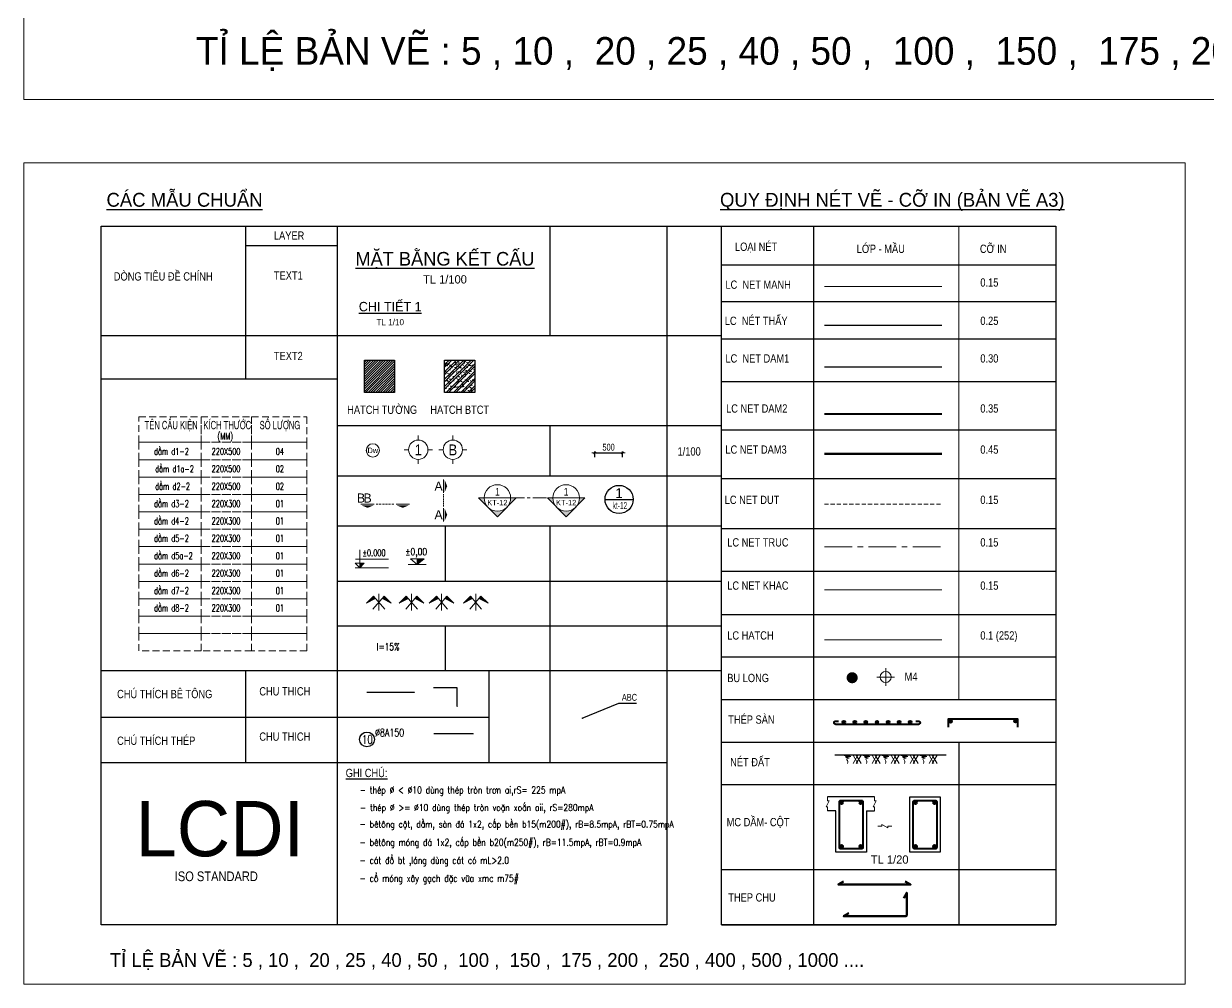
# Model space of a CAD drawing. Header units: millimetres. Extents: x 5243337 to 5938936, y 490824 to 785930.
# Drawn here: x 5243337 to 5264757, y 570183 to 587548 of the extents above; entities that cross this region are included whole.
import ezdxf
from ezdxf.enums import TextEntityAlignment as Align

# ---------------------------------------------------------------- set-up
doc = ezdxf.new("R2010")
doc.units = ezdxf.units.MM
doc.header["$MEASUREMENT"] = 0
doc.header["$PDMODE"] = 32
for name, pattern in [('ACAD_ISO07W100', [3, 0, -3]), ('CENTER', [2, 1.25, -0.25, 0.25, -0.25]), ('CENTERX2', [4, 2.5, -0.5, 0.5, -0.5]), ('DASHDOT', [1, 0.5, -0.25, 0, -0.25]), ('HIDDEN', [0.375, 0.25, -0.125])]:
    doc.linetypes.add(name, pattern=pattern)
doc.layers.get('0').update_dxf_attribs({"lineweight": 0})
doc.layers.get('Defpoints').update_dxf_attribs({"lineweight": 0})
for name, color, linetype, lineweight in [('A-WIPEOUT', 254, 'ACAD_ISO07W100', 0), ('dim', 144, 'Continuous', 13), ('LC Dim', 8, 'Continuous', 18), ('LC Hatch', 252, 'Continuous', 9), ('LC Hatch @ 1', 252, 'Continuous', 9), ('LC ISO', 153, 'Continuous', 13), ('LC Khac', 4, 'Continuous', 9), ('LC MANH DUT', 35, 'HIDDEN', 5), ('LC Net dam 1', 30, 'Continuous', 30), ('LC Net dam2', 6, 'Continuous', 40), ('LC Net dam3', 1, 'Continuous', 60), ('LC Net khuat', 4, 'HIDDEN', 13), ('LC Net manh', 9, 'Continuous', 5), ('LC Net thay', 7, 'Continuous', 25), ('LC Net truc', 8, 'DASHDOT', 13), ('LC Text1', 3, 'Continuous', 20), ('LC Text2', 7, 'Continuous', 25), ('text', 1, 'Continuous', 20)]:
    doc.layers.add(name, color=color, linetype=linetype, lineweight=lineweight)
doc.styles.add('arial', font='arial.ttf', dxfattribs={"width": 0.8})
doc.styles.add('Brief text', font='VHHELS.TTF')
doc.styles.add('General text 2', font='arial.ttf')
doc.styles.add('HOATBIF', font='hoatbif.shx', dxfattribs={"width": 0.8})
doc.styles.add('LC 1', font='VHAVANB.TTF')
doc.styles.add('LC 2', font='VHARIALN.TTF', dxfattribs={"width": 0.7})
doc.styles.add('LC 3', font='vnsimli.shx', dxfattribs={"width": 0.75})
doc.styles.add('T1', font='Vnsimli.shx', dxfattribs={"width": 0.8})
doc.styles.add('T2', font='VHARIAL.TTF', dxfattribs={"width": 0.8})
doc.styles.add('text', font='hoatbif.shx', dxfattribs={"width": 0.7})
doc.styles.add('text1', font='VHHELS.TTF', dxfattribs={"width": 0.7, "height": 300})
doc.dimstyles.new('1-100(1-50)', dxfattribs={"dimscale": 50, "dimtxt": 2.5, "dimasz": 0.35, "dimexe": 0.5, "dimexo": 1, "dimgap": 0.8, "dimtad": 1, "dimdec": 0, "dimzin": 0, "dimdsep": 46, "dimtxsty": 'HOATBIF', "dimblk1": 'DOT', "dimblk2": 'DOT', "dimsah": 1, "dimcen": -1, "dimdle": 1, "dimclrd": 256, "dimclre": 256, "dimclrt": 4, "dimadec": 3, "dimazin": 2, "dimtfac": 0.333333, "dimtdec": 0, "dimtix": 1, "dimtmove": 2, "dimatfit": 3, "dimldrblk": 'DOT', "dimfxl": 1, "dimtvp": 0.833333, "dimtolj": 1, "dimtzin": 0, "dimarcsym": 0})

# ---------------------------------------------------------------- blocks, each defined once
blk = doc.blocks.new('CT')
at = {"layer": 'LC Khac'}
blk.add_hatch(color=252, dxfattribs=at).paths.add_polyline_path([(3.25, 1.6), (1.64, 1.6), (1.64, 0)])
at = {"layer": 'LC Khac', "color": 9, "ltscale": 50}
for p, q in [((12.09, 0), (0, 0)), ((0.05, 3.14), (12, 3.14))]:
    blk.add_line(p, q, dxfattribs=at)
for points in [[(1.64, 6.43), (1.64, 0)], [(1.64, 0), (0.03, 1.6), (1.64, 1.6)], [(1.64, 0), (3.25, 1.6), (1.64, 1.6)]]:
    blk.add_lwpolyline(points, dxfattribs=at)
at = {"layer": 'LC Khac', "color": 3, "style": 'LC 3', "width": 0.75}
blk.add_attdef('CT', (1.91, 3.5), '', height=2.2, dxfattribs=at)
blk = doc.blocks.new('DXicon')
at = {"layer": 'LC Hatch', "ltscale": 50}
for points in [[(-1.15, 4.39), (-1.9, 5.26), (-4.45, 2.69)], [(4.45, 2.69), (1.9, 5.26), (1.15, 4.39)]]:
    blk.add_hatch(color=252, dxfattribs=at).paths.add_polyline_path(points)
at = {"layer": 'LC Net manh', "color": 8, "ltscale": 50}
for p, q in [((-1.9, 5.26), (-4.45, 2.69)), ((-4.45, 2.69), (-1.15, 4.39)), ((-2.13, 0.57), (1.9, 5.26)), ((2.13, 0.57), (-1.9, 5.26)), ((0, 0.04), (0, 6.04)), ((4.45, 2.69), (1.15, 4.39)), ((1.9, 5.26), (4.45, 2.69))]:
    blk.add_line(p, q, dxfattribs=at)
blk = doc.blocks.new('DOT')
at = {"layer": 'dim'}
for p, q in [((-3, 0), (3, 0)), ((-1, -1), (1, 1))]:
    blk.add_line(p, q, dxfattribs=at)
blk.add_lwpolyline([(0.5, 1), (-1, -0.5), (-0.5, -1), (1, 0.5)], close=True, dxfattribs=at)
blk = doc.blocks.new('thep tron 2')
at = {"layer": 'LC Net dam2'}
for p, q in [((-0.5, 0.5), (0.5, 0.5)), ((0.35, 0.85), (-0.35, 0.15)), ((-0.35, 0.85), (0.35, 0.15)), ((0, 1), (0, 0))]:
    blk.add_line(p, q, dxfattribs=at)
blk.add_circle((0, 0.5), 0.5, dxfattribs=at)
blk = doc.blocks.new('theptron1')
at = {"layer": 'LC Net dam3'}
for p, q in [((-0.5, 0), (0.5, 0)), ((-0.35, 0.35), (0.35, -0.35)), ((0.35, 0.35), (-0.35, -0.35)), ((0, 0.5), (0, -0.5))]:
    blk.add_line(p, q, dxfattribs=at)
blk.add_circle((0, 0), 0.5, dxfattribs=at)
blk = doc.blocks.new('mat dat')
at = {"layer": 'LC Net manh'}
for p, q in [((2, 0), (3.73, -3)), ((3.73, 0), (2, -3)), ((3.15, 0), (4.88, -3)), ((4.88, 0), (3.15, -3))]:
    blk.add_line(p, q, dxfattribs=at)
blk.add_spline([(0, 0), (-1.21, -0.12), (1.21, -0.52), (-0.75, -0.75), (0.58, -1.1), (-0.23, -1.33), (0.06, -2.19), (0, -3)], degree=3, dxfattribs=at)
blk = doc.blocks.new('bu lon')
at = {"layer": 'LC Khac', "color": 9}
for p, q in [((0.79, 0), (-0.79, 0)), ((0, -0.79), (0, 0.79))]:
    blk.add_line(p, q, dxfattribs=at)
at = {"layer": 'LC Khac', "color": 7}
blk.add_circle((0, 0), 0.5, dxfattribs=at)
blk = doc.blocks.new('TTRUC')
at = {"layer": 'LC ISO'}
for p, q in [((0, 6.95), (0, 10.13)), ((-6.95, 0), (-10.13, 0)), ((6.95, 0), (10.13, 0)), ((0, -6.95), (0, -10.13))]:
    blk.add_line(p, q, dxfattribs=at)
at = {"layer": 'LC Net manh'}
blk.add_circle((0, 0), 6.95, dxfattribs=at)
blk = doc.blocks.new('TIEUDE1')
at = {"layer": 'LC Text2', "color": 7, "style": 'LC 1'}
blk.add_attdef('TIªU§Ò', text='', height=5, dxfattribs=at).set_placement((0, 0), align=Align.BOTTOM_CENTER)
blk.add_attdef('TL', text='', height=3, dxfattribs=at).set_placement((0, -2), align=Align.TOP_CENTER)
blk = doc.blocks.new('TIEUDE2')
at = {"layer": 'LC Text2', "color": 7, "style": 'LC 1'}
blk.add_attdef('%%UTIªU§Ò', text='', height=3.5, dxfattribs=at).set_placement((0, 0), align=Align.BOTTOM_CENTER)
blk.add_attdef('TL', text='', height=2.2, dxfattribs=at).set_placement((0, -1.8), align=Align.TOP_CENTER)
blk = doc.blocks.new('*D48')
at = {"layer": 'Defpoints', "color": 0, "ltscale": 500, "transparency": 16777216}
for p in [(5253663, 579662), (5254163, 579788), (5254163, 579662)]:
    blk.add_point(p, dxfattribs=at)
at = {"layer": 'LC Dim', "lineweight": -2, "ltscale": 500, "transparency": 16777216}
for p, q in [((5253663, 579712), (5253663, 579813)), ((5253681, 579788), (5254146, 579788)), ((5254163, 579712), (5254163, 579813))]:
    blk.add_line(p, q, dxfattribs=at)
at = {"layer": 'LC Dim', "lineweight": -2, "ltscale": 500, "transparency": 16777216, "xscale": 17.5, "yscale": 17.5, "zscale": 17.5, "rotation": 180}
blk.add_blockref('DOT', (5253663, 579788), dxfattribs=at)
at = {"layer": 'LC Dim', "lineweight": -2, "ltscale": 500, "transparency": 16777216, "xscale": 17.5, "yscale": 17.5, "zscale": 17.5}
blk.add_blockref('DOT', (5254163, 579788), dxfattribs=at)
at = {"layer": 'LC Dim', "color": 4, "ltscale": 500, "transparency": 16777216, "insert": (5253913, 579891), "char_height": 125, "attachment_point": 5, "style": 'HOATBIF'}
blk.add_mtext('\\A1;500', dxfattribs=at)
blk = doc.blocks.new('_Dot')
at = {"color": 0, "linetype": 'ByBlock', "lineweight": -2}
blk.add_line((-0.5, 0), (-1, 0), dxfattribs=at)
at = {"color": 0, "linetype": 'ByBlock', "const_width": 0.5}
blk.add_lwpolyline([(-0.25, 0, 1), (0.25, 0, 1)], format="xyb", close=True, dxfattribs=at)
blk = doc.blocks.new('trich CT')
blk.add_line((-500, 0), (500, 0))
blk.add_circle((0, 0), 500)
at = {"layer": 'text', "style": 'text1'}
blk.add_attdef('T', text='', height=350, dxfattribs=at).set_placement((0, 223), align=Align.MIDDLE_CENTER)
at = {"layer": 'text', "linetype": 'ByBlock', "style": 'text', "width": 0.7}
blk.add_attdef('KT', text='', height=250, dxfattribs=at).set_placement((0, -217), align=Align.MIDDLE_CENTER)
blk = doc.blocks.new('*U34')
h = blk.add_hatch(color=256)
h.paths.add_polyline_path([(0, -8.49), (4.24, -4.24, -0.198912), (0, -6, -0.198912), (-4.24, -4.24)])
h.paths.add_polyline_path([(8.49, 0), (6, 0, -0.198912), (4.24, -4.24)])
h.paths.add_polyline_path([(-4.24, -4.24, -0.198912), (-6, 0), (-8.49, 0)])
h = blk.add_hatch(color=256)
h.paths.add_polyline_path([(31.08, -8.49), (35.32, -4.24, -0.198912), (31.08, -6, -0.198912), (26.84, -4.24)])
h.paths.add_polyline_path([(39.57, 0), (37.08, 0, -0.198912), (35.32, -4.24)])
h.paths.add_polyline_path([(26.84, -4.24, -0.198912), (25.08, 0), (22.59, 0)])
for p, q in [((-6, 0), (6, 0)), ((25.08, 0), (37.08, 0))]:
    blk.add_line(p, q)
at = {"linetype": 'CENTER', "ltscale": 5}
blk.add_line((6, 0), (25.08, 0), dxfattribs=at)
for points in [[(6, 0), (8.49, 0), (0, -8.49), (-8.49, 0), (-6, 0)], [(37.08, 0), (39.57, 0), (31.08, -8.49), (22.59, 0), (25.08, 0)]]:
    blk.add_lwpolyline(points)
for centre in [(0, 0), (31.08, 0)]:
    blk.add_circle(centre, 6)
at = {"layer": 'text', "style": 'Brief text', "width": 0.8, "flags": 8}
for tag, p in [('VIEW-NUMBER2', (0, 52)), ('VIEW-NUMBER1', (0, 0))]:
    blk.add_attdef(tag, text='', height=3.5, dxfattribs=at).set_placement(p, align=Align.BOTTOM_CENTER)
at = {"layer": 'text', "style": 'arial', "width": 0.8, "flags": 8}
for tag, p in [('SHEET-NUMBER2', (0, 51.13)), ('SHEET-NUMBER1', (0, -0.87))]:
    blk.add_attdef(tag, text='', height=2.5, dxfattribs=at).set_placement(p, align=Align.TOP_CENTER)
blk = doc.blocks.new('Caodo1')
at = {"layer": 'LC Text1'}
blk.add_hatch(color=256, dxfattribs=at).paths.add_polyline_path([(0, 200), (0, 0), (243, 200)])
for p, q in [((324, 0), (-324, 0)), ((0, 0), (0, 200))]:
    blk.add_line(p, q, dxfattribs=at)
blk.add_lwpolyline([(-243, 200), (243, 200), (0, 0), (0, 0)], close=True, dxfattribs=at)
at = {"layer": 'LC Text1', "style": 'T1', "width": 0.8}
blk.add_attdef('%%P0,00', text='', height=250, dxfattribs=at).set_placement((-39, 460), align=Align.MIDDLE_CENTER)
blk = doc.blocks.new('*U19')
at = {"layer": 'A-WIPEOUT'}
blk.add_lwpolyline([(0, 4.25), (-2.5, 3.44), (-4.04, 1.31), (-4.04, -1.31), (-2.5, -3.44), (0, -4.25), (2.5, -3.44), (4.04, -1.31), (4.04, 1.31), (2.5, 3.44)], close=True, dxfattribs=at)
blk.add_wipeout([(0, 4.25), (-2.5, 3.44), (-4.04, 1.31), (-4.04, -1.31), (-2.5, -3.44), (0, -4.25), (2.5, -3.44), (4.04, -1.31), (4.04, 1.31), (2.5, 3.44)]).dxf.layer = 'A-WIPEOUT'
blk.add_circle((0, 0), 4.25)
at = {"layer": 'text', "style": 'General text 2', "width": 0.8, "flags": 8}
blk.add_attdef('SYMBOL', text='', height=3.5, dxfattribs=at).set_placement((0, 0), align=Align.MIDDLE_CENTER)
blk = doc.blocks.new('matcatdoc')
at = {"layer": 'LC Khac', "color": 1, "ltscale": 2}
for p, q in [((0, 485), (0, 0)), ((0, -550), (0, -1036))]:
    blk.add_line(p, q, dxfattribs=at)
for points in [[(134, 243, 0, 471, 0), (37, 243, 275, 275, 0)], [(134, -793, 0, 471, 0), (37, -793, 275, 275, 0)]]:
    blk.add_lwpolyline(points, format="xyseb", dxfattribs=at)
at = {"layer": 'LC MANH DUT', "ltscale": 200}
blk.add_line((0, -49), (0, -506), dxfattribs=at)
at = {"ltscale": 2, "style": 'LC 1'}
for p in [(-179, 243), (-179, -793)]:
    blk.add_attdef('LC', text='', height=330, dxfattribs=at).set_placement(p, align=Align.MIDDLE_CENTER)
blk = doc.blocks.new('*U32')
at = {"layer": 'LC Khac', "color": 1, "ltscale": 2}
for p, q in [((0, 0), (-485, 0)), ((1271, 0), (785, 0))]:
    blk.add_line(p, q, dxfattribs=at)
for points in [[(-243, -134, 0, 471, 0), (-243, -37, 275, 275, 0)], [(1028, -134, 0, 471, 0), (1028, -37, 275, 275, 0)]]:
    blk.add_lwpolyline(points, format="xyseb", dxfattribs=at)
at = {"layer": 'LC MANH DUT', "ltscale": 300}
blk.add_line((66, 0), (732, 0), dxfattribs=at)
at = {"ltscale": 2, "style": 'LC 1'}
for p in [(-243, 222), (1028, 222)]:
    blk.add_attdef('LC', text='', height=330, dxfattribs=at).set_placement(p, align=Align.MIDDLE_CENTER)

msp = doc.modelspace()

# ---------------------------------------------------------------- hatches: boundary and pattern name
at = {"layer": 'LC Hatch @ 1', "ltscale": 2}
h = msp.add_hatch(dxfattribs=at)
h.set_pattern_fill('ANSI31', color=256, scale=250)
h.set_pattern_definition([(45, (5249484.692, 612000.722), (-22.097087, 22.097087), [])])
h.paths.add_polyline_path([(5250041.5, 580879.5), (5250041.5, 581468.2), (5249496.6, 581468.2), (5249496.6, 580879.5)])
h = msp.add_hatch(dxfattribs=at)
h.set_pattern_fill('BTCT', color=256, scale=25)
h.set_pattern_definition([(50, (5249744.94, 612000.72), (179.31505, -15.688), [18.75, -206.25]), (355, (5249744.94, 612000.72), (-34.6878, 188.048), [15, -165]), (100.4514, (5249759.89, 611999.41), (144.6273, 172.3599), [15.935, -175.2855]), (46.1842, (5249744.94, 612050.72), (266.8103, -41.3798), [28.125, -309.375]), (96.6356, (5249767.18, 612047.27), (233.6657, 243.5295), [23.9026, -262.9282]), (351.1842, (5249744.94, 612050.72), (233.6655, 243.5297), [22.5, -247.5]), (21, (5249769.94, 612038.22), (149.22676, -100.6547), [18.75, -206.25]), (326, (5249769.94, 612038.22), (60.8288, 181.2875), [15, -165]), (71.4514, (5249782.38, 612029.83), (210.0557, 80.6326), [15.935, -175.2855]), (37.5, (5249744.94, 612000.72), (3.03996, 83.22346), [0, -163, 0, -167.5, 0, -165.625]), (7.5, (5249744.94, 612000.72), (65.76738, 98.60293), [0, -95.5, 0, -159.25, 0, -63.125]), (327.5, (5249689.19, 612000.72), (133.45561, -5.63872), [0, -62.5, 0, -195, 0, -258.75]), (317.5, (5249664.19, 612000.72), (145.79654, 25.02625), [0, -81.25, 0, -129.5, 0, -183.75]), (45, (5249744.94, 612000.72), (-66.29126, 66.29126), []), (45, (5249789.14, 612000.72), (-66.29126, 66.29126), [])])
h.paths.add_polyline_path([(5251493.2, 581468.2), (5250948.2, 581468.2), (5250948.2, 580879.5), (5251493.2, 580879.5)])

# ---------------------------------------------------------------- linework, layer by layer
at = {"layer": 'Defpoints', "ltscale": 0.2}
for points in [[(5243337, 615878.5), (5285337, 615878.5), (5285337, 586178.5), (5243337, 586178.5)], [(5243337, 585032.6), (5264337, 585032.6), (5264337, 570182.6), (5243337, 570182.6)]]:
    msp.add_lwpolyline(points, close=True, dxfattribs=at)
at = {"layer": 'LC Hatch'}
for p, q in [((5260248.2, 583890.3), (5260248.2, 575331.5)), ((5257814.6, 576410.4), (5259940.7, 576410.4))]:
    msp.add_line(p, q, dxfattribs=at)
at = {"layer": 'LC Hatch', "const_width": 100}
for points in [[(5258267.3, 575724.7, -0.4142136), (5258317.3, 575774.7)], [(5258267.3, 575724.7, 0.4142136), (5258317.3, 575674.7)], [(5258367.3, 575724, 0.4142136), (5258317.3, 575774)], [(5258367.3, 575724.7, -0.4142136), (5258317.3, 575674.7)]]:
    msp.add_lwpolyline(points, format="xyb", dxfattribs=at)
at = {"layer": 'LC Khac', "ltscale": 0.5}
msp.add_line((5257814.6, 577311.4), (5259940.7, 577311.4), dxfattribs=at)
at = {"layer": 'LC Net dam 1'}
msp.add_line((5257814.6, 581347.2), (5259940.7, 581347.2), dxfattribs=at)
at = {"layer": 'LC Net dam2', "ltscale": 5}
msp.add_line((5259940.7, 580487.1), (5257814.6, 580487.1), dxfattribs=at)
at = {"layer": 'LC Net dam2'}
msp.add_lwpolyline([(5259466.5, 574941.4), (5259516.5, 574941.4, -0.4142136), (5259544.9, 574912.9), (5259544.9, 574909.8, -0.4142136), (5259516.5, 574881.4), (5258767.9, 574881.4), (5258019.3, 574881.4, -0.4142136), (5257990.9, 574909.8), (5257990.9, 574912.9, -0.4142136), (5258019.3, 574941.4), (5258069.3, 574941.4)], format="xyb", dxfattribs=at)
msp.add_lwpolyline([(5260057.7, 574829.4), (5260057.7, 574979.4), (5261307.7, 574979.4), (5261307.7, 574829.4)], dxfattribs=at)
for points in [[(5258086, 572657.3), (5258086, 573482.3, -0.4142136), (5258111, 573507.3), (5258486, 573507.3, -0.4142136), (5258511, 573482.3), (5258511, 572657.3, -0.4142136), (5258486, 572632.3), (5258111, 572632.3, -0.4142136)], [(5259422.1, 572657.3), (5259422.1, 573482.3, -0.4142136), (5259447.1, 573507.3), (5259822.1, 573507.3, -0.4142136), (5259847.1, 573482.3), (5259847.1, 572657.3, -0.4142136), (5259822.1, 572632.3), (5259447.1, 572632.3, -0.4142136)]]:
    msp.add_lwpolyline(points, format="xyb", close=True, dxfattribs=at)
at = {"layer": 'LC Net dam3', "ltscale": 0.5}
msp.add_line((5257814.6, 579770.5), (5259940.7, 579770.5), dxfattribs=at)
at = {"layer": 'LC Net dam3', "ltscale": 5}
msp.add_lwpolyline([(5258163.1, 572042), (5258065.6, 571985.7), (5259373.2, 571985.7), (5259275.7, 572042)], dxfattribs=at)
at = {"layer": 'LC Net dam3'}
msp.add_lwpolyline([(5259249.1, 571739.4), (5259305.3, 571836.8), (5259305.3, 571437.6, -0.4142136), (5259280.3, 571412.6), (5258161.6, 571412.6), (5258259, 571468.9)], format="xyb", dxfattribs=at)
at = {"layer": 'LC Net khuat', "ltscale": 300}
msp.add_line((5257814.6, 578861.9), (5259940.7, 578861.9), dxfattribs=at)
at = {"layer": 'LC Net manh'}
msp.add_line((5257814.6, 582797.5), (5259940.7, 582797.5), dxfattribs=at)
for points in [[(5257873.5, 573319.8), (5257873.5, 573391.4), (5257844.7, 573391.4), (5257902.3, 573498.2), (5257873.5, 573498.2), (5257873.5, 573569.8)], [(5258723.5, 573319.8), (5258723.5, 573391.4), (5258694.7, 573391.4), (5258752.3, 573498.2), (5258723.5, 573498.2), (5258723.5, 573569.8)], [(5258783.7, 573041.9), (5258855.3, 573041.9), (5258855.3, 573070.7), (5258962.1, 573013.1), (5258962.1, 573041.9), (5259033.7, 573041.9)]]:
    msp.add_lwpolyline(points, dxfattribs=at)
at = {"layer": 'LC Net thay'}
for p, q in [((5247348.7, 583890.3), (5247348.7, 581125.9)), ((5249005.5, 583890.3), (5249005.5, 571256.8)), ((5252850.6, 583890.3), (5252850.6, 581909)), ((5254966.3, 583890.3), (5255951.9, 583890.3)), ((5257616.6, 583890.3), (5257616.6, 571256.8)), ((5249005.5, 583535.1), (5247348.7, 583535.1)), ((5255951.9, 583189.7), (5262000.3, 583189.7)), ((5255951.9, 582528.1), (5262000.3, 582528.1)), ((5257814.6, 582098), (5259940.7, 582098)), ((5244739.5, 581909), (5252850.6, 581909)), ((5244739.5, 581909), (5255951.9, 581909)), ((5255951.9, 581850.2), (5262000.3, 581850.2)), ((5244739.5, 581125.9), (5249005.5, 581125.9)), ((5255951.9, 581077.7), (5262000.3, 581077.7)), ((5249005.5, 580285.3), (5255951.9, 580285.3)), ((5252850.6, 580285.3), (5252850.6, 579376.6)), ((5255951.9, 580203), (5262000.3, 580203)), ((5249005.5, 579376.6), (5255951.9, 579376.6)), ((5255951.9, 579328.3), (5262000.3, 579328.3)), ((5249005.5, 578467.9), (5255951.9, 578467.9)), ((5250959.2, 578467.9), (5250959.2, 577472.1)), ((5252850.6, 578467.9), (5252850.6, 574192.2)), ((5255951.9, 578419.6), (5262000.3, 578419.6)), ((5255951.9, 577650.8), (5262000.3, 577650.8)), ((5249005.5, 577472.1), (5255951.9, 577472.1)), ((5255951.9, 576869.2), (5262000.3, 576869.2)), ((5249005.5, 576662.1), (5252850.6, 576662.1)), ((5249005.5, 576662.1), (5255951.9, 576662.1)), ((5250959.2, 576662.1), (5250959.2, 575856.6)), ((5255951.9, 576100.4), (5262000.3, 576100.4)), ((5244739.5, 575856.6), (5255951.9, 575856.6)), ((5247348.7, 575856.6), (5247348.7, 574192.2)), ((5251756, 574192.2), (5251756, 575856.6)), ((5255951.9, 575331.5), (5262000.3, 575331.5)), ((5244739.5, 575011.1), (5251756, 575011.1)), ((5255951.9, 574562.7), (5262000.3, 574562.7)), ((5260248.2, 574562.7), (5260248.2, 571256.8)), ((5260015.3, 574326.1), (5258005.3, 574326.1)), ((5244739.5, 574192.2), (5254966.3, 574192.2)), ((5244739.5, 574192.2), (5254966.3, 574192.2)), ((5255951.9, 573793.8), (5262000.3, 573793.8)), ((5258723.5, 573569.8), (5257873.5, 573569.8)), ((5258023.5, 573319.8), (5257873.5, 573319.8)), ((5258573.5, 573319.8), (5258723.5, 573319.8)), ((5255951.9, 572256.1), (5262000.3, 572256.1)), ((5255951.9, 571256.8), (5262000.3, 571256.8))]:
    msp.add_line(p, q, dxfattribs=at)
for points in [[(5244739.5, 583890.3), (5254966.3, 583890.3), (5254966.3, 571256.8), (5244739.5, 571256.8)], [(5255951.9, 583890.3), (5262000.3, 583890.3), (5262000.3, 571256.8), (5255951.9, 571256.8)], [(5259359.6, 573569.8), (5259909.6, 573569.8), (5259909.6, 572569.8), (5259359.6, 572569.8)]]:
    msp.add_lwpolyline(points, close=True, dxfattribs=at)
msp.add_lwpolyline([(5258573.5, 573319.8), (5258573.5, 572569.8), (5258023.5, 572569.8), (5258023.5, 573319.8)], dxfattribs=at)
at = {"layer": 'LC Net truc', "linetype": 'CENTERX2', "ltscale": 200}
msp.add_line((5257814.6, 578093), (5259940.7, 578093), dxfattribs=at)
at = {"layer": 'LC Text2', "ltscale": 2}
for points in [[(5249496.6, 581468.2), (5250041.5, 581468.2), (5250041.5, 580879.5), (5249496.6, 580879.5)], [(5250948.2, 581468.2), (5251493.2, 581468.2), (5251493.2, 580879.5), (5250948.2, 580879.5)]]:
    msp.add_lwpolyline(points, close=True, dxfattribs=at)
at = {"layer": 'LC Text2', "ltscale": 100}
msp.add_circle((5249543.5, 574608.9), 133.8, dxfattribs=at)

# ---------------------------------------------------------------- block references
ref = msp.add_blockref('matcatdoc', (5250927.9, 579067.1), dxfattribs=dict(xscale=0.499999999999839, yscale=0.499999999999839, zscale=0.499999999999839))
ref.add_attrib('LC', 'A', dxfattribs={"ltscale": 2, "height": 165, "style": 'LC 1'}).set_placement((5250838.6, 578670.7), align=Align.MIDDLE_CENTER)
ref.add_attrib('LC', 'A', dxfattribs={"ltscale": 2, "height": 165, "style": 'LC 1'}).set_placement((5250838.6, 579188.5), align=Align.MIDDLE_CENTER)
ref = msp.add_blockref('*U32', (5249677, 578862.3), dxfattribs=dict(xscale=0.499999999999839, yscale=0.499999999999839, zscale=0.499999999999839))
ref.add_attrib('LC', 'B', dxfattribs={"ltscale": 2, "height": 165, "style": 'LC 1'}).set_placement((5249437.3, 578973.4), align=Align.MIDDLE_CENTER)
ref.add_attrib('LC', 'B', dxfattribs={"ltscale": 2, "height": 165, "style": 'LC 1'}).set_placement((5249555.7, 578973.4), align=Align.MIDDLE_CENTER)
at = {"layer": 'LC Dim'}
for p, xscale, yscale, zscale in [((5258126, 573467.3), 50.00000000006489, 50.00000000006489, 50.00000000006489), ((5258471, 573467.3), -50.00000000006489, 50.00000000002464, 49.99999999999584), ((5259462.1, 573467.3), 50.00000000006489, 50.00000000006489, 50.00000000006489), ((5259807.1, 573467.3), -50.00000000006489, 50.00000000002464, 49.99999999999584)]:
    msp.add_blockref('theptron1', p, dxfattribs=dict(at, xscale=xscale, yscale=yscale, zscale=zscale))
at = {"layer": 'LC Dim', "rotation": 180}
for p, xscale, yscale, zscale in [((5258126, 572672.3), -50.00000000006489, 50.00000000002464, 49.99999999999584), ((5258471, 572672.3), 50.00000000006489, 50.00000000006489, 50.00000000006489), ((5259462.1, 572672.3), -50.00000000006489, 50.00000000002464, 49.99999999999584), ((5259807.1, 572672.3), 50.00000000006489, 50.00000000006489, 50.00000000006489)]:
    msp.add_blockref('theptron1', p, dxfattribs=dict(at, xscale=xscale, yscale=yscale, zscale=zscale))
at = {"layer": 'LC Hatch', "xscale": 50.00000000006489, "yscale": 50.00000000006489, "zscale": 50.00000000006489}
for p in [(5249758.5, 576936.4), (5250350.8, 576936.4), (5250893.5, 576936.4), (5251510.4, 576936.4)]:
    msp.add_blockref('DXicon', p, dxfattribs=at)
at = {"layer": 'LC ISO', "xscale": 25.19610490048494, "yscale": 25.19610490048494, "zscale": 25.19610490048494}
for p in [(5250471.7, 579846.2), (5251096.8, 579846.2)]:
    msp.add_blockref('TTRUC', p, dxfattribs=at)
at = {"layer": 'LC ISO'}
ref = msp.add_blockref('*U34', (5251902.3, 578974.6), dxfattribs=dict(at, xscale=39.99999999998712, yscale=39.99999999998712, zscale=39.99999999998712))
ref.add_attrib('VIEW-NUMBER1', '1', dxfattribs={"layer": 'text', "height": 140, "style": 'Brief text', "width": 0.8}).set_placement((5251902.3, 578974.6), align=Align.BOTTOM_CENTER)
ref.add_attrib('SHEET-NUMBER1', 'KT-12', dxfattribs={"layer": 'text', "height": 100, "style": 'arial', "width": 0.8}).set_placement((5251902.3, 578939.6), align=Align.TOP_CENTER)
ref.add_attrib('VIEW-NUMBER2', '1', dxfattribs={"layer": 'text', "height": 140, "style": 'Brief text', "width": 0.8}).set_placement((5253145.5, 578974.6), align=Align.BOTTOM_CENTER)
ref.add_attrib('SHEET-NUMBER2', 'KT-12', dxfattribs={"layer": 'text', "height": 100, "style": 'arial', "width": 0.8}).set_placement((5253145.5, 578939.6), align=Align.TOP_CENTER)
at = {"layer": 'LC Khac'}
for name, p, xscale, yscale, zscale in [('bu lon', (5258923.7, 575736.5), 199.9999999997574, 199.9999999997574, 199.9999999997574), ('mat dat', (5258233.1, 574326.1), 50.00000000006489, 50.00000000006489, 50.00000000006489), ('mat dat', (5258577, 574326.1), 50.00000000006489, 50.00000000006489, 50.00000000006489), ('mat dat', (5258920.9, 574326.1), 50.00000000006489, 50.00000000006489, 50.00000000006489), ('mat dat', (5259264.8, 574326.1), 50.00000000006489, 50.00000000006489, 50.00000000006489), ('mat dat', (5259608.7, 574326.1), 50.00000000006489, 50.00000000006489, 50.00000000006489)]:
    msp.add_blockref(name, p, dxfattribs=dict(at, xscale=xscale, yscale=yscale, zscale=zscale))
at = {"layer": 'LC Net dam2', "xscale": 50.00000000006489, "yscale": 50.00000000006489, "zscale": 50.00000000006489}
for p in [(5258166.7, 574896.4), (5258366.7, 574896.4), (5258566.7, 574896.4), (5258766.7, 574896.4), (5258966.7, 574896.4), (5259166.7, 574896.4), (5259366.7, 574896.4)]:
    msp.add_blockref('thep tron 2', p, dxfattribs=at)
at = {"layer": 'LC Net dam2', "rotation": 180}
for p, xscale, yscale, zscale in [((5260097.7, 574964.4), -50.00000000006489, 50.00000000002464, 49.99999999999584), ((5261267.7, 574964.4), 50.00000000006489, 50.00000000006489, 50.00000000006489)]:
    msp.add_blockref('thep tron 2', p, dxfattribs=dict(at, xscale=xscale, yscale=yscale, zscale=zscale))
at = {"layer": 'LC Text1'}
ref = msp.add_blockref('CT', (5249331.4, 577712.9), dxfattribs=dict(at, xscale=50.00000000006489, yscale=50.00000000006489, zscale=50.00000000006489))
ref.add_attrib('CT', '%%P0.000', (5249463.3, 577919.9), dxfattribs={"color": 3, "height": 124.01, "style": 'LC 3', "width": 0.7})
ref = msp.add_blockref('Caodo1', (5250453.8, 577771.7), dxfattribs=dict(at, xscale=0.499999999999839, yscale=0.499999999999839, zscale=0.499999999999839))
ref.add_attrib('%%P0,00', '%%p0,00', dxfattribs={"layer": 'LC Text2', "height": 125, "style": 'T1', "width": 0.8}).set_placement((5250434.3, 578001.5), align=Align.MIDDLE_CENTER)
at = {"layer": 'LC Text2'}
ref = msp.add_blockref('TIEUDE1', (5250954.5, 583100.9), dxfattribs=dict(at, xscale=50.00000000008054, yscale=50.00000000008054, zscale=50.00000000008054))
ref.add_attrib('TIªU§Ò', '%%UmÆt b»ng kÕt cÊu', dxfattribs={"color": 7, "height": 246.221, "style": 'LC 1'}).set_placement((5250954.5, 583100.9), align=Align.BOTTOM_CENTER)
ref.add_attrib('TL', 'TL 1/100', dxfattribs={"color": 7, "height": 150, "style": 'LC 1'}).set_placement((5250954.5, 583000.9), align=Align.TOP_CENTER)
ref = msp.add_blockref('TIEUDE2', (5249964.3, 582297.8), dxfattribs=dict(at, xscale=50.00000000008054, yscale=50.00000000008054, zscale=50.00000000008054))
ref.add_attrib('%%UTIªU§Ò', '%%Uchi tiÕt 1', dxfattribs={"color": 7, "height": 169.807, "style": 'LC 1'}).set_placement((5249964.3, 582297.8), align=Align.BOTTOM_CENTER)
ref.add_attrib('TL', 'TL 1/10', dxfattribs={"color": 7, "height": 110, "style": 'LC 1'}).set_placement((5249964.3, 582207.8), align=Align.TOP_CENTER)
ref = msp.add_blockref('trich CT', (5254103.1, 578948), dxfattribs=dict(at, xscale=0.5091428571428567, yscale=0.5091428571428567, zscale=0.5091428571428567))
ref.add_attrib('T', '1', dxfattribs={"height": 178.2, "style": 'text1'}).set_placement((5254103.1, 579061.3), align=Align.MIDDLE_CENTER)
ref.add_attrib('KT', ' kt-12', dxfattribs={"linetype": 'ByBlock', "height": 127.29, "style": 'text', "width": 0.55}).set_placement((5254103.1, 578837.3), align=Align.MIDDLE_CENTER)

# ---------------------------------------------------------------- texts
at = {"ltscale": 2, "insert": (5254153, 575306.2), "char_height": 125, "attachment_point": 7, "style": 'HOATBIF'}
msp.add_mtext('\\A1;ABC', dxfattribs=at)
at = {"layer": 'LC Text1', "ltscale": 0.2, "style": 'LC 1', "width": 0.9}
for s, p in [('1', (5250471.7, 579685.7)), ('B', (5251096.8, 579685.7))]:
    msp.add_text(s, height=197.3, dxfattribs=at).set_placement(p, align=Align.BOTTOM_CENTER)
at = {"layer": 'LC Text1', "style": 'LC 3', "width": 0.8}
for s, p in [('- thÐp %%C < %%C10 dïng thÐp trßn tr¬n ai,rS= 225 mpA', (5249413.8, 573631.5)), ('- thÐp %%C >= %%C10 dïng thÐp trßn voÆn xo¾n aii, rS=280mpA', (5249418.8, 573315.8)), ('- bªt«ng cét, dÇm, sµn ®¸ 1x2, cÊp bÒn b15(m200#), rB=8.5mpA, rBT=0.75mpA', (5249412.8, 573014.9)), ('- bªt«ng mãng ®¸ 1x2, cÊp bÒn b20(m250#), rB=11.5mpA, rBT=0.9mpA', (5249412.8, 572688.3)), ('- c¸t ®æ bt ,l¸ng dïng c¸t cã mL>2.0', (5249412.8, 572361.7)), ('- cæ mãng x©y g¹ch ®Æc v÷a xmc m75#', (5249412.8, 572035.1))]:
    msp.add_text(s, height=125, dxfattribs=at).set_placement(p)
at = {"layer": 'LC Text2', "lineweight": -2}
for s, height, style, p in [('tØ lÖ b¶n vÏ : 5 , 10 ,  20 , 25 , 40 , 50 ,  100 ,  150 ,  175 , 200 ,  250 , 400 , 500 , 1000 ....', 500, 'LC 1', (5246451.8, 586805.8)), ('%%uc¸c mÉu chuÈn', 250, 'LC 1', (5244834.3, 584239.7)), ('%%Uquy ®Þnh nÐt vÏ - cì in (b¶n vÏ A3)', 250, 'LC 1', (5255927.6, 584239.7)), ('tl 1/20', 150, 'LC 1', (5258655.9, 572363.1)), ('iso standard', 175, 'LC 2', (5246068, 572047.6)), ('tØ lÖ b¶n vÏ : 5 , 10 ,  20 , 25 , 40 , 50 ,  100 ,  150 ,  175 , 200 ,  250 , 400 , 500 , 1000 ....', 250, 'LC 1', (5244894.4, 570496.3))]:
    msp.add_text(s, height=height, dxfattribs=dict(at, style=style)).set_placement(p)
at = {"layer": 'LC Text2', "style": 'T2', "width": 0.8}
for s, p in [('layer', (5247861.2, 583642.3)), ('lo¹i nÐt', (5256198.2, 583441.2)), ('Líp - mÇu', (5258400, 583403.7)), ('cì in', (5260627.4, 583403.7)), ('dßng tiªu ®Ò chÝnh', (5244966, 582904.5)), ('text1', (5247861.2, 582921.5)), ('LC  Net manh', (5256025.4, 582755.4)), ('0.15', (5260635, 582794.8)), ('LC  nÐt thÊy', (5256013.9, 582101.9)), ('0.25 ', (5260635, 582101.9)), ('text2', (5247861.2, 581465.6)), ('LC  Net dam1', (5256025.4, 581421.7)), ('0.30', (5260635, 581421.7)), ('HATCH T¦êNG', (5249186.7, 580494.4)), ('HATCH BTCT', (5250690.8, 580494.4)), ('LC Net dam2', (5256037.6, 580517)), ('0.35', (5260635, 580517)), ('1/100', (5255159.9, 579740.6)), ('LC Net dam3', (5256025.2, 579774.4)), ('0.45', (5260635, 579774.4)), ('LC Net dut', (5256012.9, 578865.7)), ('0.15', (5260635, 578865.7)), ('LC Net truc', (5256058.4, 578096.9)), ('0.15', (5260635, 578096.9)), ('LC Net khac', (5256058.4, 577315.3)), ('0.15', (5260635, 577315.3)), ('LC Hatch', (5256058.4, 576414.3)), ('0.1 (252)', (5260635, 576414.3)), ('bu long', (5256058.8, 575645.5)), ('m4', (5259265.2, 575668.7)), ('chu thich', (5247597.7, 575404.2)), ('chó thÝch bª t«ng', (5245025.5, 575354.9)), ('thÐp sµn', (5256076.2, 574893.5)), ('chó thÝch thÐp', (5245025.5, 574511.2)), ('chu thich', (5247597.7, 574585.3)), ('nÐt ®Êt', (5256111.1, 574124.7)), ('%%Ughi chó:', (5249159.7, 573928.1)), ('mc dÇm- cét', (5256047.8, 573039.7)), ('thep chu', (5256077.4, 571678.5))]:
    msp.add_text(s, height=150, dxfattribs=at).set_placement(p)
at = {"layer": 'LC Text2', "linetype": 'ByBlock', "style": 'LC 3', "width": 0.75}
msp.add_text('%%C8A150', height=138.89, dxfattribs=at).set_placement((5249690.1, 574664.4))
at = {"layer": 'LC Text2', "ltscale": 100, "style": 'LC 3', "width": 0.75}
msp.add_text('10', height=152.78, dxfattribs=at).set_placement((5249551, 574608.9), align=Align.MIDDLE_CENTER)
at = {"layer": 'LC Text2', "lineweight": -2, "style": 'LC 1'}
msp.add_text('LCDI', height=1000, dxfattribs=at).set_placement((5246883.9, 572997), align=Align.MIDDLE)

# ---------------------------------------------------------------- dimensions: what is measured, and where the dimension line sits
at = {"layer": 'LC Dim', "ltscale": 500}
dim = msp.add_linear_dim(base=(5254163.3, 579788.4), p1=(5253663.3, 579661.8), p2=(5254163.3, 579661.8), dimstyle='1-100(1-50)', dxfattribs=at)
dim.commit()
dim.dimension.update_dxf_attribs({"geometry": '*D48', "text_midpoint": (5253913.3, 579890.9)})

# ---------------------------------------------------------------- leaders
at = {"layer": 'LC Dim', "ltscale": 2}
for points in [[(5250400.9, 575456.7), (5249540.2, 575456.7)], [(5251176.7, 575205.5), (5251176.7, 575543.1), (5250749.6, 575543.1)], [(5251467, 574708.8), (5250814.2, 574708.8), (5250753.4, 574708.8)]]:
    msp.add_leader(points, dimstyle='1-100(1-50)', dxfattribs=at)
at = {"layer": 'LC Dim', "ltscale": 2, "annotation_type": 0, "has_hookline": 1, "hookline_direction": 0, "text_width": 266.7}
msp.add_leader([(5253434.9, 574991.2), (5254095.5, 575266.2), (5254113, 575266.2)], dimstyle='1-100(1-50)', override={"dimgap": 0.8, "dimtad": 1}, dxfattribs=at)

# ---------------------------------------------------------------- next in the draw order: block references
at = {"layer": 'LC Net manh'}
ref = msp.add_blockref('*U19', (5249650.1, 579834.3), dxfattribs=dict(at, xscale=28.23529411763048, yscale=28.23529411763048, zscale=28.23529411763048))
ref.add_attrib('SYMBOL', 'Dw', dxfattribs={"layer": 'text', "height": 98.82, "style": 'General text 2', "width": 0.8}).set_placement((5249650.1, 579834.3), align=Align.MIDDLE_CENTER)

# ---------------------------------------------------------------- next in the draw order: wipeouts: each hides what was drawn before it
at = {"ltscale": 500}
for points, layer in [([(5249629.1, 576165.3), (5249629.1, 576392.4), (5250195.8, 576392.4), (5250195.8, 576457.9), (5250337.1, 576278.8), (5250195.8, 576099.7), (5250195.8, 576165.3)], 'LC Hatch'), ([(5245418.6, 580440.7), (5248455.9, 580440.7), (5248455.9, 576208), (5245418.6, 576208)], 'LC Net truc')]:
    msp.add_wipeout(points, dxfattribs=at).dxf.layer = layer

# ---------------------------------------------------------------- next in the draw order: linework, layer by layer
at = {"layer": 'LC MANH DUT', "ltscale": 500}
for points in [[(5245418.6, 580440.7), (5246543.3, 580440.7), (5246543.3, 579980.3), (5245418.6, 579980.3)], [(5246543.3, 580440.7), (5247459.1, 580440.7), (5247459.1, 579980.3), (5246543.3, 579980.3)], [(5247459.1, 580440.7), (5248455.9, 580440.7), (5248455.9, 579980.3), (5247459.1, 579980.3)], [(5245418.6, 579980.3), (5246543.3, 579980.3), (5246543.3, 579665.9), (5245418.6, 579665.9)], [(5246543.3, 579980.3), (5247459.1, 579980.3), (5247459.1, 579665.9), (5246543.3, 579665.9)], [(5247459.1, 579980.3), (5248455.9, 579980.3), (5248455.9, 579665.9), (5247459.1, 579665.9)], [(5245418.6, 579665.9), (5246543.3, 579665.9), (5246543.3, 579351.6), (5245418.6, 579351.6)], [(5246543.3, 579665.9), (5247459.1, 579665.9), (5247459.1, 579351.6), (5246543.3, 579351.6)], [(5247459.1, 579665.9), (5248455.9, 579665.9), (5248455.9, 579351.6), (5247459.1, 579351.6)], [(5245418.6, 579351.6), (5246543.3, 579351.6), (5246543.3, 579037.2), (5245418.6, 579037.2)], [(5246543.3, 579351.6), (5247459.1, 579351.6), (5247459.1, 579037.2), (5246543.3, 579037.2)], [(5247459.1, 579351.6), (5248455.9, 579351.6), (5248455.9, 579037.2), (5247459.1, 579037.2)], [(5245418.6, 579037.2), (5246543.3, 579037.2), (5246543.3, 578722.9), (5245418.6, 578722.9)], [(5246543.3, 579037.2), (5247459.1, 579037.2), (5247459.1, 578722.9), (5246543.3, 578722.9)], [(5247459.1, 579037.2), (5248455.9, 579037.2), (5248455.9, 578722.9), (5247459.1, 578722.9)], [(5245418.6, 578722.9), (5246543.3, 578722.9), (5246543.3, 578408.5), (5245418.6, 578408.5)], [(5246543.3, 578722.9), (5247459.1, 578722.9), (5247459.1, 578408.5), (5246543.3, 578408.5)], [(5247459.1, 578722.9), (5248455.9, 578722.9), (5248455.9, 578408.5), (5247459.1, 578408.5)], [(5245418.6, 578408.5), (5246543.3, 578408.5), (5246543.3, 578094.1), (5245418.6, 578094.1)], [(5246543.3, 578408.5), (5247459.1, 578408.5), (5247459.1, 578094.1), (5246543.3, 578094.1)], [(5247459.1, 578408.5), (5248455.9, 578408.5), (5248455.9, 578094.1), (5247459.1, 578094.1)], [(5245418.6, 578094.1), (5246543.3, 578094.1), (5246543.3, 577779.8), (5245418.6, 577779.8)], [(5246543.3, 578094.1), (5247459.1, 578094.1), (5247459.1, 577779.8), (5246543.3, 577779.8)], [(5247459.1, 578094.1), (5248455.9, 578094.1), (5248455.9, 577779.8), (5247459.1, 577779.8)], [(5245418.6, 577779.8), (5246543.3, 577779.8), (5246543.3, 577465.4), (5245418.6, 577465.4)], [(5246543.3, 577779.8), (5247459.1, 577779.8), (5247459.1, 577465.4), (5246543.3, 577465.4)], [(5247459.1, 577779.8), (5248455.9, 577779.8), (5248455.9, 577465.4), (5247459.1, 577465.4)], [(5245418.6, 577465.4), (5246543.3, 577465.4), (5246543.3, 577151), (5245418.6, 577151)], [(5246543.3, 577465.4), (5247459.1, 577465.4), (5247459.1, 577151), (5246543.3, 577151)], [(5247459.1, 577465.4), (5248455.9, 577465.4), (5248455.9, 577151), (5247459.1, 577151)], [(5245418.6, 577151), (5246543.3, 577151), (5246543.3, 576836.7), (5245418.6, 576836.7)], [(5246543.3, 577151), (5247459.1, 577151), (5247459.1, 576836.7), (5246543.3, 576836.7)], [(5247459.1, 577151), (5248455.9, 577151), (5248455.9, 576836.7), (5247459.1, 576836.7)], [(5245418.6, 576836.7), (5246543.3, 576836.7), (5246543.3, 576522.3), (5245418.6, 576522.3)], [(5246543.3, 576836.7), (5247459.1, 576836.7), (5247459.1, 576522.3), (5246543.3, 576522.3)], [(5247459.1, 576836.7), (5248455.9, 576836.7), (5248455.9, 576522.3), (5247459.1, 576522.3)], [(5245418.6, 576522.3), (5246543.3, 576522.3), (5246543.3, 576208), (5245418.6, 576208)], [(5246543.3, 576522.3), (5247459.1, 576522.3), (5247459.1, 576208), (5246543.3, 576208)], [(5247459.1, 576522.3), (5248455.9, 576522.3), (5248455.9, 576208), (5247459.1, 576208)]]:
    msp.add_lwpolyline(points, close=True, dxfattribs=at)

# ---------------------------------------------------------------- next in the draw order: texts
at = {"layer": 'LC Text1', "style": 'LC 3'}
for s, height, width, p in [('(MM)', 124.01, 0.7, (5246840.3, 580030.1)), ('dÇm d1-2', 124.01, 0.7, (5245695, 579753)), ('220X500', 124.01, 0.7, (5246735.6, 579753)), ('04', 124.01, 0.7, (5247894.6, 579753)), ('dÇm d1a-2', 124.01, 0.7, (5245715.4, 579438.7)), ('220X500', 124.01, 0.7, (5246735.6, 579438.7)), ('02', 124.01, 0.7, (5247894.6, 579438.7)), ('dÇm d2-2', 124.01, 0.7, (5245715.4, 579124.3)), ('220X500', 124.01, 0.7, (5246735.6, 579124.3)), ('02', 124.01, 0.7, (5247894.6, 579124.3)), ('dÇm d3-2', 124.01, 0.7, (5245695, 578809.9)), ('220X300', 124.01, 0.7, (5246735.6, 578809.9)), ('01', 124.01, 0.7, (5247894.6, 578809.9)), ('dÇm d4-2', 124.01, 0.7, (5245695, 578495.6)), ('220X300', 124.01, 0.7, (5246735.6, 578495.6)), ('01', 124.01, 0.7, (5247894.6, 578495.6)), ('dÇm d5-2', 124.01, 0.7, (5245695, 578181.2)), ('220X300', 124.01, 0.7, (5246735.6, 578181.2)), ('01', 124.01, 0.7, (5247894.6, 578181.2)), ('dÇm d5a-2', 124.01, 0.7, (5245695, 577866.8)), ('220X300', 124.01, 0.7, (5246735.6, 577866.8)), ('01', 124.01, 0.7, (5247894.6, 577866.8)), ('dÇm d6-2', 124.01, 0.7, (5245695, 577552.5)), ('220X300', 124.01, 0.7, (5246735.6, 577552.5)), ('01', 124.01, 0.7, (5247894.6, 577552.5)), ('dÇm d7-2', 124.01, 0.7, (5245695, 577238.1)), ('220X300', 124.01, 0.7, (5246735.6, 577238.1)), ('01', 124.01, 0.7, (5247894.6, 577238.1)), ('dÇm d8-2', 124.01, 0.7, (5245695, 576923.8)), ('220X300', 124.01, 0.7, (5246735.6, 576923.8)), ('01', 124.01, 0.7, (5247894.6, 576923.8)), (' I=15%%%', 131.08, 0.75, (5249653.2, 576219.8))]:
    msp.add_text(s, height=height, dxfattribs=dict(at, width=width)).set_placement(p)
at = {"layer": 'LC Text2', "lineweight": -2, "style": 'LC 2', "width": 0.8}
for s, p in [('tªn cÊu kiÖn', (5245523.1, 580216.8)), ('kÝch th\xadíc', (5246587.3, 580216.8)), ('sè l\xadîng', (5247603.7, 580216.8))]:
    msp.add_text(s, height=150, dxfattribs=at).set_placement(p)

doc.saveas('drawing.dxf')
